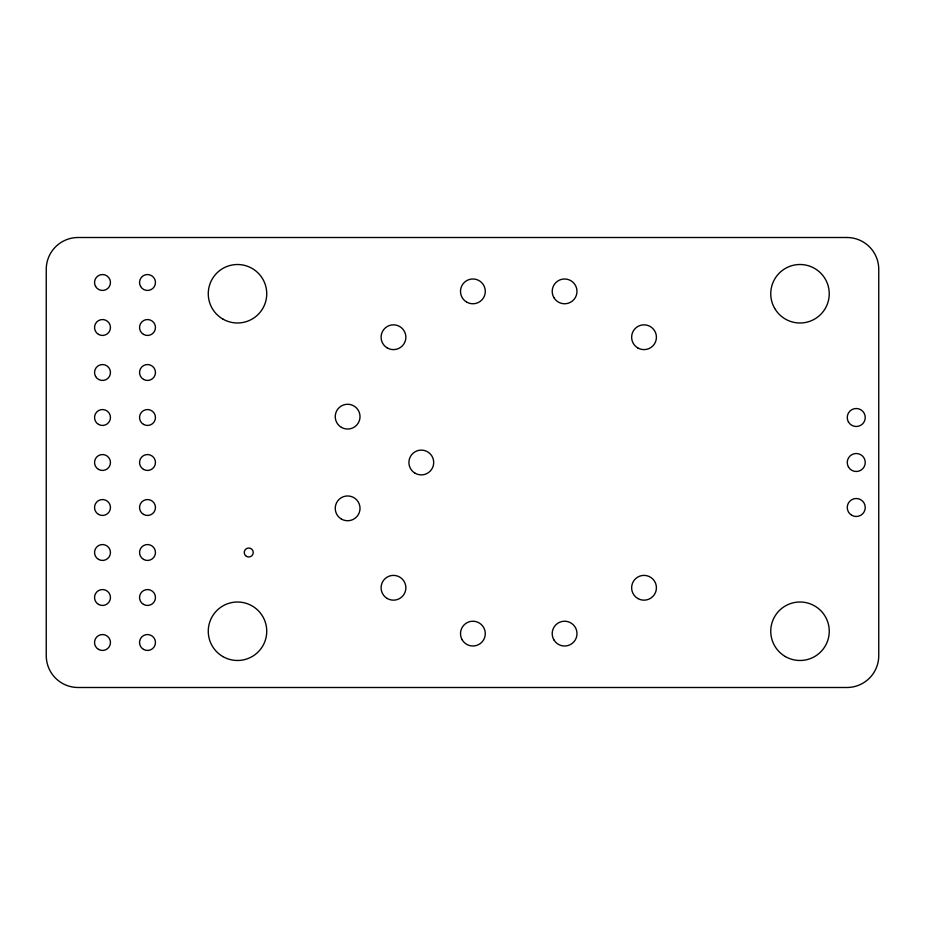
<?xml version="1.0" encoding="UTF-8"?>
<svg xmlns="http://www.w3.org/2000/svg" width="925" height="925" viewBox="0 0 925 925"><rect width="100%" height="100%" fill="white"/><g stroke="black" fill="none" stroke-linecap="round" stroke-linejoin="round"><path stroke-width="1.39" d="M846.93 237.505L78.07 237.505A31.82 31.82 0 0 0 46.25 269.325L46.25 655.675A31.82 31.82 0 0 0 78.07 687.495L846.93 687.495A31.82 31.82 0 0 0 878.75 655.675L878.75 269.325A31.82 31.82 0 0 0 846.93 237.505M785.371 656.577A29.253 29.253 0 0 0 829.251 631.255A29.253 29.253 0 0 0 785.371 605.921A29.253 29.253 0 0 0 785.371 656.577M774.664 308.372A29.253 29.253 0 0 0 825.331 308.372A29.253 29.253 0 0 0 799.998 264.504A29.253 29.253 0 0 0 774.664 308.372M222.879 319.079A29.253 29.253 0 0 0 266.747 293.745A29.253 29.253 0 0 0 222.879 268.423A29.253 29.253 0 0 0 222.879 319.079M222.879 656.577A29.253 29.253 0 0 0 266.747 631.255A29.253 29.253 0 0 0 222.879 605.921A29.253 29.253 0 0 0 222.879 656.577M246.501 556.399A4.498 4.498 0 0 0 253.253 552.502A4.498 4.498 0 0 0 246.501 548.606A4.498 4.498 0 0 0 246.501 556.399M851.752 515.294A8.996 8.996 0 0 0 865.245 507.501A8.996 8.996 0 0 0 851.752 499.708A8.996 8.996 0 0 0 851.752 515.294M848.456 466.998A8.996 8.996 0 0 0 864.043 466.998A8.996 8.996 0 0 0 856.249 453.504A8.996 8.996 0 0 0 848.456 466.998M848.456 421.997A8.996 8.996 0 0 0 864.043 421.997A8.996 8.996 0 0 0 856.249 408.503A8.996 8.996 0 0 0 848.456 421.997M98.513 649.408A7.978 7.978 0 0 0 110.468 642.505A7.978 7.978 0 0 0 98.513 635.591A7.978 7.978 0 0 0 98.513 649.408M143.514 649.408A7.978 7.978 0 0 0 155.469 642.505A7.978 7.978 0 0 0 143.514 635.591A7.978 7.978 0 0 0 143.514 649.408M98.513 604.407A7.978 7.978 0 0 0 110.468 597.504A7.978 7.978 0 0 0 98.513 590.601A7.978 7.978 0 0 0 98.513 604.407M143.514 604.407A7.978 7.978 0 0 0 155.469 597.504A7.978 7.978 0 0 0 143.514 590.601A7.978 7.978 0 0 0 143.514 604.407M143.514 559.405A7.978 7.978 0 0 0 155.469 552.502A7.978 7.978 0 0 0 143.514 545.6A7.978 7.978 0 0 0 143.514 559.405M98.513 559.405A7.978 7.978 0 0 0 110.468 552.502A7.978 7.978 0 0 0 98.513 545.6A7.978 7.978 0 0 0 98.513 559.405M143.514 514.404A7.978 7.978 0 0 0 155.469 507.501A7.978 7.978 0 0 0 143.514 500.598A7.978 7.978 0 0 0 143.514 514.404M98.513 514.404A7.978 7.978 0 0 0 110.468 507.501A7.978 7.978 0 0 0 98.513 500.598A7.978 7.978 0 0 0 98.513 514.404M143.514 469.403A7.978 7.978 0 0 0 155.469 462.5A7.978 7.978 0 0 0 143.514 455.597A7.978 7.978 0 0 0 143.514 469.403M98.513 469.403A7.978 7.978 0 0 0 110.468 462.5A7.978 7.978 0 0 0 98.513 455.597A7.978 7.978 0 0 0 98.513 469.403M143.514 424.402A7.978 7.978 0 0 0 155.469 417.499A7.978 7.978 0 0 0 143.514 410.596A7.978 7.978 0 0 0 143.514 424.402M98.513 424.402A7.978 7.978 0 0 0 110.468 417.499A7.978 7.978 0 0 0 98.513 410.596A7.978 7.978 0 0 0 98.513 424.402M95.599 376.487A7.978 7.978 0 0 0 109.404 376.487A7.978 7.978 0 0 0 102.502 364.531A7.978 7.978 0 0 0 95.599 376.487M143.514 379.4A7.978 7.978 0 0 0 155.469 372.498A7.978 7.978 0 0 0 143.514 365.595A7.978 7.978 0 0 0 143.514 379.4M98.513 334.399A7.978 7.978 0 0 0 110.468 327.496A7.978 7.978 0 0 0 98.513 320.593A7.978 7.978 0 0 0 98.513 334.399M143.514 334.399A7.978 7.978 0 0 0 155.469 327.496A7.978 7.978 0 0 0 143.514 320.593A7.978 7.978 0 0 0 143.514 334.399M95.599 286.484A7.978 7.978 0 0 0 109.404 286.484A7.978 7.978 0 0 0 102.502 274.528A7.978 7.978 0 0 0 95.599 286.484M140.6 286.484A7.978 7.978 0 0 0 154.406 286.484A7.978 7.978 0 0 0 147.503 274.528A7.978 7.978 0 0 0 140.6 286.484M637.822 598.51A12.407 12.407 0 0 0 656.426 587.768A12.407 12.407 0 0 0 637.822 577.038A12.407 12.407 0 0 0 637.822 598.51M553.855 639.822A12.407 12.407 0 0 0 575.338 639.822A12.407 12.407 0 0 0 564.597 621.218A12.407 12.407 0 0 0 553.855 639.822M462.165 639.822A12.407 12.407 0 0 0 483.636 639.822A12.407 12.407 0 0 0 472.895 621.218A12.407 12.407 0 0 0 462.165 639.822M387.274 598.51A12.407 12.407 0 0 0 405.878 587.768A12.407 12.407 0 0 0 387.274 577.038A12.407 12.407 0 0 0 387.274 598.51M341.429 519.087A12.407 12.407 0 0 0 360.033 508.345A12.407 12.407 0 0 0 341.429 497.615A12.407 12.407 0 0 0 341.429 519.087M341.429 427.385A12.407 12.407 0 0 0 360.033 416.655A12.407 12.407 0 0 0 341.429 405.913A12.407 12.407 0 0 0 341.429 427.385M387.274 347.962A12.407 12.407 0 0 0 405.878 337.232A12.407 12.407 0 0 0 387.274 326.49A12.407 12.407 0 0 0 387.274 347.962M466.697 302.117A12.407 12.407 0 0 0 485.301 291.375A12.407 12.407 0 0 0 466.697 280.633A12.407 12.407 0 0 0 466.697 302.117M553.855 297.572A12.407 12.407 0 0 0 575.338 297.572A12.407 12.407 0 0 0 564.597 278.98A12.407 12.407 0 0 0 553.855 297.572M637.822 347.962A12.407 12.407 0 0 0 656.426 337.232A12.407 12.407 0 0 0 637.822 326.49A12.407 12.407 0 0 0 637.822 347.962M415.105 473.242A12.407 12.407 0 0 0 433.709 462.5A12.407 12.407 0 0 0 415.105 451.758A12.407 12.407 0 0 0 415.105 473.242"/></g></svg>
